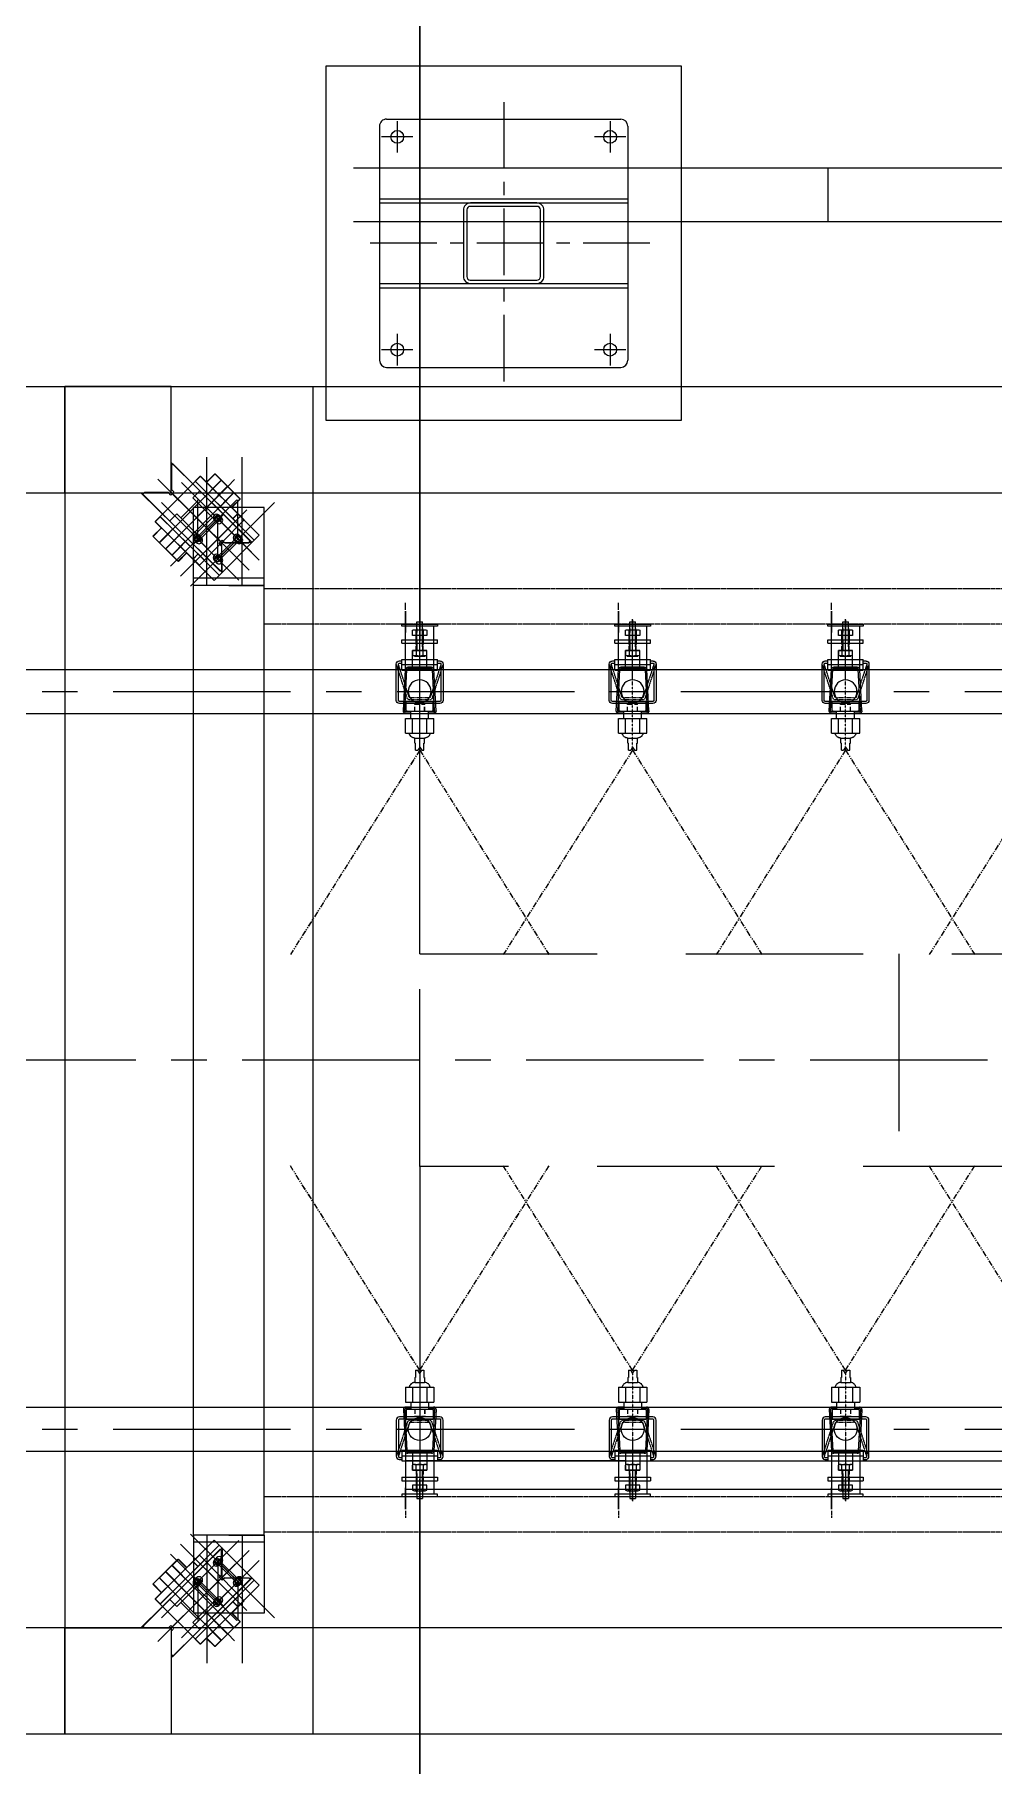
# Model space of a CAD drawing. Header units: inches. Extents: x 702888 to 852715, y 9845 to 271320.
# Drawn here: x 728286 to 729637, y 251330 to 253770 of the extents above; entities that cross this region are included whole.
import ezdxf

# ---------------------------------------------------------------- set-up
doc = ezdxf.new("R2010")
doc.units = ezdxf.units.IN
doc.header["$MEASUREMENT"] = 0
for name, pattern in [('CENTER', [2, 1.25, -0.25, 0.25, -0.25]), ('CENTER2', [1.125, 0.75, -0.125, 0.125, -0.125]), ('CENTERX2', [4, 2.5, -0.5, 0.5, -0.5]), ('DASHED2', [0.375, 0.25, -0.125]), ('DASHEDX2', [1.5, 1, -0.5]), ('HIDDEN', [9.525, 6.35, -3.175]), ('HIDDEN2', [0.1875, 0.125, -0.0625]), ('PHANTOM', [2.5, 1.25, -0.25, 0.25, -0.25, 0.25, -0.25]), ('PHANTOM2', [31.75, 15.875, -3.175, 3.175, -3.175, 3.175, -3.175])]:
    doc.linetypes.add(name, pattern=pattern)
doc.layers.get('0').update_dxf_attribs({"lineweight": 5})
for name, color, linetype in [('6nb', 230, 'Continuous'), ('Nozzle', 7, 'Continuous'), ('p5', 2, 'Continuous'), ('Riser Support', 7, 'Continuous'), ('stru pipe', 120, 'Continuous')]:
    doc.layers.add(name, color=color, linetype=linetype)
doc.layers.add('chain', color=2, linetype='Continuous', lineweight=5)
doc.layers.add('cl', color=6, linetype='CENTER', lineweight=5)

# ---------------------------------------------------------------- blocks, each defined once
blk = doc.blocks.new('A$C67DF10EB')
blk.add_lwpolyline([(-44.2, -101), (-44.2, 399), (455.8, 399), (455.8, -101)], close=True)
at = {"layer": 'cl', "color": 1, "linetype": 'CENTER', "ltscale": 75}
for p, q in [((205.8, -50), (205.8, 347.9)), ((0, 149), (411.7, 149))]:
    blk.add_line(p, q, dxfattribs=at)
at = {"layer": 'cl', "color": 1, "linetype": 'CENTER', "ltscale": 100}
for p, q in [((55.8, 276.8), (55.8, 321.1)), ((355.8, 276.8), (355.8, 321.1)), ((33.7, 299), (78, 299)), ((333.7, 299), (378, 299)), ((55.8, -23.2), (55.8, 21.1)), ((355.8, -23.2), (355.8, 21.1)), ((33.7, -1), (78, -1)), ((333.7, -1), (378, -1))]:
    blk.add_line(p, q, dxfattribs=at)
at = {"layer": 'p5', "linetype": 'Continuous'}
for p, q in [((370.8, 324), (40.8, 324)), ((30.8, -16), (30.8, 314)), ((380.8, -16), (380.8, 314)), ((380.8, 211.7), (30.8, 211.7)), ((380.8, 205.7), (30.8, 205.7)), ((380.8, 92.2), (30.8, 92.2)), ((380.8, 86.2), (30.8, 86.2)), ((370.8, -26), (40.8, -26))]:
    blk.add_line(p, q, dxfattribs=at)
for points in [[(262.6, 102.2), (262.6, 195.7, 0.414214), (252.6, 205.7), (159.1, 205.7, 0.414214), (149.1, 195.7), (149.1, 102.2, 0.414214), (159.1, 92.2), (252.6, 92.2, 0.414214)], [(257.8, 102), (257.8, 195.9, 0.414214), (252.8, 200.9), (158.9, 200.9, 0.414214), (153.9, 195.9), (153.9, 102, 0.414214), (158.9, 97), (252.8, 97, 0.414214)]]:
    blk.add_lwpolyline(points, format="xyb", close=True, dxfattribs=at)
for centre in [(55.8, 299), (355.8, 299), (55.8, -1), (355.8, -1)]:
    blk.add_circle(centre, 9, dxfattribs=at)
for centre, start, end in [((40.8, 314), 90, 180), ((370.8, 314), 0, 90), ((40.8, -16), 180, 270), ((370.8, -16), 270, 0)]:
    blk.add_arc(centre, 10, start, end, dxfattribs=at)
blk = doc.blocks.new('A$C4D81176E')
at = {"layer": 'Nozzle', "color": 2, "linetype": 'PHANTOM2', "ltscale": 0.5}
for q in [(361.3, 4.7), (361.3, -359.7)]:
    blk.add_line((73, -177.5), q, dxfattribs=at)
at = {"layer": 'Nozzle', "color": 2}
for p, q in [((-43.9, -160.2), (-44, -160.6)), ((-44, -160.6), (-44, -161)), ((-44, -194), (-44, -161)), ((-43.8, -159.8), (-43.9, -160.2)), ((-43.6, -159.4), (-43.8, -159.8)), ((-43.4, -159), (-43.6, -159.4)), ((-43.1, -158.7), (-43.4, -159)), ((-42.8, -158.4), (-43.1, -158.7)), ((-42.5, -158.1), (-42.8, -158.4)), ((-42.1, -157.9), (-42.5, -158.1)), ((-41.8, -157.7), (-42.1, -157.9)), ((-41.9, -160.5), (-42, -160.7)), ((-42, -160.7), (-42, -161)), ((-42, -194), (-42, -161)), ((-41.8, -160.3), (-41.9, -160.5)), ((-41.3, -157.6), (-41.8, -157.7)), ((-41.6, -160), (-41.8, -160.3)), ((-41.5, -159.9), (-41.6, -160)), ((-41.2, -159.7), (-41.5, -159.9)), ((-40.9, -157.5), (-41.3, -157.6)), ((-41, -159.6), (-41.2, -159.7)), ((-40.8, -159.5), (-41, -159.6)), ((-40.5, -157.5), (-40.9, -157.5)), ((-40.5, -159.5), (-40.8, -159.5)), ((17.7, -154.5), (-40.5, -157.5)), ((17.7, -156.5), (-40.5, -159.5)), ((-26.3, -156.8), (-26.3, -158.8)), ((4.2, -158.5), (4.2, -196.5)), ((16.7, -158.5), (4.2, -158.5)), ((16.9, -158.5), (16.7, -158.5)), ((17.2, -158.6), (16.9, -158.5)), ((17.4, -158.7), (17.2, -158.6)), ((17.6, -158.8), (17.4, -158.7)), ((17.8, -159), (17.6, -158.8)), ((18.1, -154.5), (17.7, -154.5)), ((17.9, -156.5), (17.7, -156.5)), ((18, -159.2), (17.8, -159)), ((18.2, -156.6), (17.9, -156.5)), ((18.1, -159.5), (18, -159.2)), ((18.5, -154.6), (18.1, -154.5)), ((18.2, -159.7), (18.1, -159.5)), ((18.4, -156.7), (18.2, -156.6)), ((18.2, -160), (18.2, -159.7)), ((18.2, -160), (18.2, -195)), ((28.2, -165), (18.2, -165)), ((18.6, -156.9), (18.4, -156.7)), ((18.9, -154.7), (18.5, -154.6)), ((18.8, -157), (18.6, -156.9)), ((18.9, -157.3), (18.8, -157)), ((19.3, -154.9), (18.9, -154.7)), ((19.1, -157.5), (18.9, -157.3)), ((19.2, -157.7), (19.1, -157.5)), ((19.2, -158), (19.2, -157.7)), ((19.2, -165), (19.2, -158)), ((19.7, -155.1), (19.3, -154.9)), ((20, -155.4), (19.7, -155.1)), ((20.3, -155.7), (20, -155.4)), ((20.5, -156), (20.3, -155.7)), ((20.8, -156.4), (20.5, -156)), ((20.9, -156.8), (20.8, -156.4)), ((21.1, -157.2), (20.9, -156.8)), ((21.2, -157.6), (21.1, -157.2)), ((21.2, -158), (21.2, -157.6)), ((21.2, -165), (21.2, -158)), ((49, -157.5), (28.2, -157.5)), ((28.2, -157.5), (28.2, -197.5)), ((49, -167.5), (28.2, -167.5)), ((49, -157.5), (49, -197.5)), ((49.6, -162.9), (49, -162.7)), ((50.3, -163), (49.6, -162.9)), ((50.9, -163.3), (50.3, -163)), ((51.5, -163.6), (50.9, -163.3)), ((52.1, -164), (51.5, -163.6)), ((52.6, -164.3), (52.1, -164)), ((53.2, -164.8), (52.6, -164.3)), ((53.7, -165.2), (53.2, -164.8)), ((54.1, -165.8), (53.7, -165.2)), ((54.5, -166.3), (54.1, -165.8)), ((54.9, -166.9), (54.5, -166.3)), ((55.2, -167.5), (54.9, -166.9)), ((55.5, -168.1), (55.2, -167.5)), ((55.6, -168.7), (55.5, -168.1)), ((55.8, -169.4), (55.6, -168.7)), ((56, -170.1), (55.8, -169.4)), ((56, -170.8), (56, -170.1)), ((56, -170.8), (56, -184.3)), ((63, -170.8), (56, -170.8)), ((63, -170.8), (63, -171.7)), ((-44, -194), (-44, -194.4)), ((-44, -194.4), (-43.9, -194.9)), ((-43.9, -194.9), (-43.8, -195.3)), ((-42, -194), (-42, -194.3)), ((-42, -194.3), (-41.9, -194.5)), ((-41.9, -194.5), (-41.8, -194.8)), ((-41.8, -194.8), (-41.6, -195)), ((-41.6, -195), (-41.5, -195.2)), ((-41.5, -195.2), (-41.2, -195.3)), ((28.2, -190), (18.2, -190)), ((18.2, -195.3), (18.2, -195)), ((18.2, -195.3), (18.2, -195)), ((19.2, -190), (19.2, -197)), ((21.2, -190), (21.2, -197)), ((49, -187.5), (28.2, -187.5)), ((49, -192.3), (49.6, -192.2)), ((49.6, -192.2), (50.3, -192)), ((50.3, -192), (50.9, -191.7)), ((50.9, -191.7), (51.5, -191.4)), ((51.5, -191.4), (52.1, -191.1)), ((52.1, -191.1), (52.6, -190.7)), ((52.6, -190.7), (53.2, -190.3)), ((53.2, -190.3), (53.7, -189.8)), ((53.7, -189.8), (54.1, -189.3)), ((54.1, -189.3), (54.5, -188.7)), ((54.5, -188.7), (54.9, -188.2)), ((54.9, -188.2), (55.2, -187.6)), ((55.2, -187.6), (55.4, -187)), ((55.4, -187), (55.6, -186.3)), ((55.6, -186.3), (55.8, -185.7)), ((55.8, -185.7), (55.9, -185)), ((55.9, -185), (56, -184.3)), ((63, -184.4), (56, -184.3)), ((73, -171.7), (63, -171.7)), ((73, -183.5), (63, -183.4)), ((63, -183.4), (63, -184.4)), ((68.7, -177.5), (73, -174.8)), ((68.7, -177.5), (73, -180.3)), ((73, -171.7), (73, -174.8)), ((73, -180.3), (73, -183.5)), ((-43.8, -195.3), (-43.6, -195.7)), ((-43.6, -195.7), (-43.4, -196)), ((-43.4, -196), (-43.1, -196.3)), ((-43.1, -196.3), (-42.8, -196.6)), ((-42.8, -196.6), (-42.5, -196.9)), ((-42.5, -196.9), (-42.1, -197.1)), ((-42.1, -197.1), (-41.8, -197.3)), ((-41.8, -197.3), (-41.3, -197.4)), ((-41.3, -197.4), (-40.9, -197.5)), ((-41.2, -195.3), (-41, -195.5)), ((-41, -195.5), (-40.8, -195.5)), ((-40.9, -197.5), (-40.5, -197.5)), ((-40.8, -195.5), (-40.5, -195.5)), ((17.7, -198.5), (-40.5, -195.5)), ((17.7, -200.5), (-40.5, -197.5)), ((-26.3, -196.2), (-26.3, -198.3)), ((16.7, -196.5), (4.2, -196.5)), ((16.7, -196.5), (16.9, -196.5)), ((16.7, -196.5), (16.9, -196.5)), ((16.9, -196.5), (17.2, -196.4)), ((16.9, -196.5), (17.2, -196.4)), ((17.2, -196.4), (17.4, -196.3)), ((17.2, -196.4), (17.4, -196.3)), ((17.4, -196.3), (17.6, -196.2)), ((17.4, -196.3), (17.6, -196.2)), ((17.6, -196.2), (17.8, -196)), ((17.6, -196.2), (17.8, -196)), ((17.7, -198.5), (17.9, -198.5)), ((17.7, -200.5), (18.1, -200.5)), ((17.8, -196), (18, -195.8)), ((17.8, -196), (18, -195.8)), ((17.9, -198.5), (18.2, -198.5)), ((18, -195.8), (18.1, -195.5)), ((18, -195.8), (18.1, -195.5)), ((18.1, -195.5), (18.2, -195.3)), ((18.1, -195.5), (18.2, -195.3)), ((18.1, -200.5), (18.5, -200.4)), ((18.2, -198.5), (18.4, -198.3)), ((18.4, -198.3), (18.6, -198.2)), ((18.5, -200.4), (18.9, -200.3)), ((18.6, -198.2), (18.8, -198)), ((18.8, -198), (18.9, -197.8)), ((18.9, -197.8), (19.1, -197.5)), ((18.9, -200.3), (19.3, -200.1)), ((19.1, -197.5), (19.2, -197.3)), ((19.2, -197.3), (19.2, -197)), ((19.3, -200.1), (19.7, -199.9)), ((19.7, -199.9), (20, -199.6)), ((20, -199.6), (20.3, -199.3)), ((20.3, -199.3), (20.5, -199)), ((20.5, -199), (20.8, -198.7)), ((20.8, -198.7), (20.9, -198.3)), ((20.9, -198.3), (21.1, -197.9)), ((21.1, -197.9), (21.2, -197.4)), ((21.2, -197.4), (21.2, -197)), ((49, -197.5), (28.2, -197.5))]:
    blk.add_line(p, q, dxfattribs=at)
at = {"layer": 'Nozzle', "color": 8, "linetype": 'HIDDEN'}
for p, q in [((8.2, -170.5), (8.2, -184.5)), ((18.2, -170.5), (8.2, -170.5)), ((18.2, -184.5), (8.2, -184.5))]:
    blk.add_line(p, q, dxfattribs=at)
at = {"layer": 'Nozzle', "color": 1, "linetype": 'CENTER2', "ltscale": 0.25}
blk.add_line((73, -177.5), (-46.9, -177.5), dxfattribs=at)
blk = doc.blocks.new('*U64')
at = {"layer": 'chain', "color": 7, "linetype": 'Continuous'}
blk.add_line((-20, -152.9, 0), (-20, -215, 0), dxfattribs=at)
at = {"layer": 'chain', "color": 5, "linetype": 'DASHEDX2'}
blk.add_line((-20, -238.1, 0), (-20, -248.1, 0), dxfattribs=at)
at = {"layer": 'chain', "color": 7, "linetype": 'Continuous'}
blk.add_circle((0, -123, 0), 16.1, dxfattribs=at)
at = {"layer": 'Riser Support', "color": 1, "linetype": 'CENTER2'}
blk.add_line((0, -139.1, 0), (0, -224.7, 0), dxfattribs=at)
at = {"layer": 'Riser Support', "color": 11}
for p, q in [((-25, -152.9, 0), (-25, -167.9, 0)), ((-25, -152.9, 0), (25, -152.9, 0)), ((-25, -160.9, 0), (25, -160.9, 0)), ((-25, -167.9, 0), (25, -167.9, 0)), ((-20, -167.9, 0), (-20, -190.9, 0)), ((-10, -152.9, 0), (-10, -180.9, 0)), ((10, -152.9, 0), (10, -180.9, 0)), ((20, -167.9, 0), (20, -190.9, 0)), ((25, -152.9, 0), (25, -167.9, 0)), ((-25, -190.9, 0), (-25, -195.9, 0)), ((-25, -190.9, 0), (25, -190.9, 0)), ((-10, -180.9, 0), (-10, -173.7, 0)), ((-10, -180.9, 0), (10, -180.9, 0)), ((10, -180.9, 0), (-10, -180.9, 0)), ((-7.5, -172.9, 0), (7.5, -172.9, 0)), ((-5, -180.9, 0), (-5, -173.7, 0)), ((-5, -189, 0), (-5, -209.2, 0)), ((-4, -195.9, 0), (-4, -180.9, 0)), ((-4, -185.9, 0), (-4, -220.9, 0)), ((4, -195.9, 0), (4, -180.9, 0)), ((4, -185.9, 0), (4, -220.9, 0)), ((5, -173.7, 0), (5, -180.9, 0)), ((5, -209.2, 0), (5, -189, 0)), ((10, -173.7, 0), (10, -180.9, 0)), ((25, -190.9, 0), (25, -195.9, 0)), ((-25, -195.9, 0), (25, -195.9, 0)), ((-10, -201.9, 0), (-10, -209.2, 0)), ((10, -201.9, 0), (-10, -201.9, 0)), ((-7.5, -209.9, 0), (7.5, -209.9, 0)), ((10, -209.2, 0), (10, -201.9, 0)), ((-4, -220.9, 0), (4, -220.9, 0))]:
    blk.add_line(p, q, dxfattribs=at)
at = {"layer": 'Riser Support'}
for p, q in [((20, -152.9, 0), (20, -215, 0)), ((-20, -195.9, 0), (-20, -235.9, 0)), ((-20, -195.9, 0), (20, -195.9, 0)), ((-20, -235.9, 0), (-20, -205.9, 0)), ((-4, -211.9, 0), (-4, -205.9, 0)), ((4, -211.9, 0), (4, -205.9, 0))]:
    blk.add_line(p, q, dxfattribs=at)
at = {"layer": 'Riser Support', "color": 11, "linetype": 'HIDDEN'}
for p, q in [((-5, -180.9, 0), (-5, -195.9, 0)), ((5, -180.9, 0), (5, -195.9, 0))]:
    blk.add_line(p, q, dxfattribs=at)
at = {"layer": 'Riser Support', "color": 1, "linetype": 'CENTER2', "ltscale": 200}
blk.add_line((0, -223.9, 0), (0, -193.9, 0), dxfattribs=at)
at = {"layer": 'Riser Support', "elevation": 0}
for points in [[(25, -165.9), (28.5, -165.9, 0.414214), (33, -161.4), (33, -110.4, 0.414214), (28.5, -105.9), (-28.5, -105.9, 0.414214), (-33, -110.4), (-33, -161.4, 0.414214), (-28.5, -165.9), (-25, -165.9)], [(25, -162.9), (28.5, -162.9, 0.414214), (30, -161.4), (30, -110.4, 0.414214), (28.5, -108.9), (-28.5, -108.9, 0.414214), (-30, -110.4), (-30, -161.4, 0.414214), (-28.5, -162.9), (-25, -162.9)]]:
    blk.add_lwpolyline(points, format="xyb", dxfattribs=at)
at = {"layer": 'Riser Support', "linetype": 'HIDDEN2', "ltscale": 0.75, "elevation": 0}
for points in [[(25, -165.9), (28.5, -165.9, 0.414214), (33, -161.4), (18, -115.4, 0.414214), (13.5, -110.9), (-13.5, -110.9, 0.414214), (-18, -115.4), (-33, -161.4, 0.414214), (-28.5, -165.9), (-25, -165.9)], [(25, -162.9), (28.5, -162.9, 0.414214), (30, -161.4), (15, -115.4, 0.414214), (13.5, -113.9), (-13.5, -113.9, 0.414214), (-15, -115.4), (-30, -161.4, 0.414214), (-28.5, -162.9), (-25, -162.9)]]:
    blk.add_lwpolyline(points, format="xyb", dxfattribs=at)
at = {"layer": 'Riser Support', "elevation": 0}
blk.add_lwpolyline([(25, -215), (-25, -215), (-25, -218), (25, -218), (25, -215)], dxfattribs=at)
at = {"layer": 'Riser Support', "color": 11}
for centre, radius, start, end in [((-7.5, -177.4, 0), 4.44, 55.6903, 124.3097), ((0, -189.5, 0), 16.6, 72.4519, 107.5481), ((7.5, -177.4, 0), 4.44, 55.6903, 124.3097), ((-7.5, -205.5, 0), 4.44, 235.6903, 304.3097), ((0, -193.4, 0), 16.6, 252.4519, 287.5481), ((7.5, -205.5, 0), 4.44, 235.6903, 304.3097)]:
    blk.add_arc(centre, radius, start, end, dxfattribs=at)
at = {"color": 0, "linetype": 'ByBlock', "lineweight": -2, "extrusion": (0, 0, -1), "xscale": -1, "zscale": -1, "rotation": 270}
blk.add_blockref('A$C4D81176E', (177.5, -113.2, 0), dxfattribs=at)
blk = doc.blocks.new('*U44')
at = {"layer": 'chain', "color": 0, "linetype": 'ByBlock', "lineweight": -2, "transparency": 16777216}
for p in [(0, 0), (300, 0), (600, 0)]:
    blk.add_blockref('*U64', p, dxfattribs=at)
blk = doc.blocks.new('*U76')
at = {"layer": 'chain', "color": 7, "linetype": 'Continuous'}
blk.add_line((-20, -152.9, 0), (-20, -215, 0), dxfattribs=at)
at = {"layer": 'chain', "color": 5, "linetype": 'DASHEDX2'}
blk.add_line((-20, -238.1, 0), (-20, -248.1, 0), dxfattribs=at)
at = {"layer": 'chain', "color": 7, "linetype": 'Continuous'}
blk.add_circle((0, -123, 0), 16.1, dxfattribs=at)
at = {"layer": 'Riser Support', "color": 1, "linetype": 'CENTER2'}
blk.add_line((0, -139.1, 0), (0, -224.7, 0), dxfattribs=at)
at = {"layer": 'Riser Support', "color": 11}
for p, q in [((-25, -152.9, 0), (-25, -167.9, 0)), ((-25, -152.9, 0), (25, -152.9, 0)), ((-25, -160.9, 0), (25, -160.9, 0)), ((-25, -167.9, 0), (25, -167.9, 0)), ((-20, -167.9, 0), (-20, -190.9, 0)), ((-10, -152.9, 0), (-10, -180.9, 0)), ((10, -152.9, 0), (10, -180.9, 0)), ((20, -167.9, 0), (20, -190.9, 0)), ((25, -152.9, 0), (25, -167.9, 0)), ((-25, -190.9, 0), (-25, -195.9, 0)), ((-25, -190.9, 0), (25, -190.9, 0)), ((-10, -180.9, 0), (-10, -173.7, 0)), ((-10, -180.9, 0), (10, -180.9, 0)), ((10, -180.9, 0), (-10, -180.9, 0)), ((-7.5, -172.9, 0), (7.5, -172.9, 0)), ((-5, -180.9, 0), (-5, -173.7, 0)), ((-5, -189, 0), (-5, -209.2, 0)), ((-4, -195.9, 0), (-4, -180.9, 0)), ((-4, -185.9, 0), (-4, -220.9, 0)), ((4, -195.9, 0), (4, -180.9, 0)), ((4, -185.9, 0), (4, -220.9, 0)), ((5, -173.7, 0), (5, -180.9, 0)), ((5, -209.2, 0), (5, -189, 0)), ((10, -173.7, 0), (10, -180.9, 0)), ((25, -190.9, 0), (25, -195.9, 0)), ((-25, -195.9, 0), (25, -195.9, 0)), ((-10, -201.9, 0), (-10, -209.2, 0)), ((10, -201.9, 0), (-10, -201.9, 0)), ((-7.5, -209.9, 0), (7.5, -209.9, 0)), ((10, -209.2, 0), (10, -201.9, 0)), ((-4, -220.9, 0), (4, -220.9, 0))]:
    blk.add_line(p, q, dxfattribs=at)
at = {"layer": 'Riser Support'}
for p, q in [((20, -152.9, 0), (20, -215, 0)), ((-20, -195.9, 0), (-20, -235.9, 0)), ((-20, -195.9, 0), (20, -195.9, 0)), ((-20, -235.9, 0), (-20, -205.9, 0)), ((-4, -211.9, 0), (-4, -205.9, 0)), ((4, -211.9, 0), (4, -205.9, 0))]:
    blk.add_line(p, q, dxfattribs=at)
at = {"layer": 'Riser Support', "color": 11, "linetype": 'HIDDEN'}
for p, q in [((-5, -180.9, 0), (-5, -195.9, 0)), ((5, -180.9, 0), (5, -195.9, 0))]:
    blk.add_line(p, q, dxfattribs=at)
at = {"layer": 'Riser Support', "color": 1, "linetype": 'CENTER2', "ltscale": 200}
blk.add_line((0, -223.9, 0), (0, -193.9, 0), dxfattribs=at)
at = {"layer": 'Riser Support', "elevation": 0}
for points in [[(25, -165.9), (28.5, -165.9, 0.414214), (33, -161.4), (33, -110.4, 0.414214), (28.5, -105.9), (-28.5, -105.9, 0.414214), (-33, -110.4), (-33, -161.4, 0.414214), (-28.5, -165.9), (-25, -165.9)], [(25, -162.9), (28.5, -162.9, 0.414214), (30, -161.4), (30, -110.4, 0.414214), (28.5, -108.9), (-28.5, -108.9, 0.414214), (-30, -110.4), (-30, -161.4, 0.414214), (-28.5, -162.9), (-25, -162.9)]]:
    blk.add_lwpolyline(points, format="xyb", dxfattribs=at)
at = {"layer": 'Riser Support', "linetype": 'HIDDEN2', "ltscale": 0.75, "elevation": 0}
for points in [[(25, -165.9), (28.5, -165.9, 0.414214), (33, -161.4), (18, -115.4, 0.414214), (13.5, -110.9), (-13.5, -110.9, 0.414214), (-18, -115.4), (-33, -161.4, 0.414214), (-28.5, -165.9), (-25, -165.9)], [(25, -162.9), (28.5, -162.9, 0.414214), (30, -161.4), (15, -115.4, 0.414214), (13.5, -113.9), (-13.5, -113.9, 0.414214), (-15, -115.4), (-30, -161.4, 0.414214), (-28.5, -162.9), (-25, -162.9)]]:
    blk.add_lwpolyline(points, format="xyb", dxfattribs=at)
at = {"layer": 'Riser Support', "elevation": 0}
blk.add_lwpolyline([(25, -215), (-25, -215), (-25, -218), (25, -218), (25, -215)], dxfattribs=at)
at = {"layer": 'Riser Support', "color": 11}
for centre, radius, start, end in [((-7.5, -177.4, 0), 4.44, 55.6903, 124.3097), ((0, -189.5, 0), 16.6, 72.4519, 107.5481), ((7.5, -177.4, 0), 4.44, 55.6903, 124.3097), ((-7.5, -205.5, 0), 4.44, 235.6903, 304.3097), ((0, -193.4, 0), 16.6, 252.4519, 287.5481), ((7.5, -205.5, 0), 4.44, 235.6903, 304.3097)]:
    blk.add_arc(centre, radius, start, end, dxfattribs=at)
at = {"color": 0, "linetype": 'ByBlock', "lineweight": -2, "extrusion": (0, 0, -1), "xscale": -1, "zscale": -1, "rotation": 270}
blk.add_blockref('A$C4D81176E', (177.5, -113.2, 0), dxfattribs=at)
blk = doc.blocks.new('*U48')
at = {"layer": 'chain', "color": 0, "linetype": 'ByBlock', "lineweight": -2, "transparency": 16777216}
for p in [(0, 0), (300, 0), (600, 0), (900, 0)]:
    blk.add_blockref('*U76', p, dxfattribs=at)
blk = doc.blocks.new('*U51')
at = {"layer": 'chain', "color": 7, "linetype": 'Continuous'}
blk.add_line((-20, -152.9, 0), (-20, -215, 0), dxfattribs=at)
at = {"layer": 'chain', "color": 5, "linetype": 'DASHEDX2'}
blk.add_line((-20, -238.1, 0), (-20, -248.1, 0), dxfattribs=at)
at = {"layer": 'chain', "color": 7, "linetype": 'Continuous'}
blk.add_circle((0, -123, 0), 16.1, dxfattribs=at)
at = {"layer": 'Riser Support', "color": 1, "linetype": 'CENTER2'}
blk.add_line((0, -139.1, 0), (0, -224.7, 0), dxfattribs=at)
at = {"layer": 'Riser Support', "color": 11}
for p, q in [((-25, -152.9, 0), (-25, -167.9, 0)), ((-25, -152.9, 0), (25, -152.9, 0)), ((-25, -160.9, 0), (25, -160.9, 0)), ((-25, -167.9, 0), (25, -167.9, 0)), ((-20, -167.9, 0), (-20, -190.9, 0)), ((-10, -152.9, 0), (-10, -180.9, 0)), ((10, -152.9, 0), (10, -180.9, 0)), ((20, -167.9, 0), (20, -190.9, 0)), ((25, -152.9, 0), (25, -167.9, 0)), ((-25, -190.9, 0), (-25, -195.9, 0)), ((-25, -190.9, 0), (25, -190.9, 0)), ((-10, -180.9, 0), (-10, -173.7, 0)), ((-10, -180.9, 0), (10, -180.9, 0)), ((10, -180.9, 0), (-10, -180.9, 0)), ((-7.5, -172.9, 0), (7.5, -172.9, 0)), ((-5, -180.9, 0), (-5, -173.7, 0)), ((-5, -189, 0), (-5, -209.2, 0)), ((-4, -195.9, 0), (-4, -180.9, 0)), ((-4, -185.9, 0), (-4, -220.9, 0)), ((4, -195.9, 0), (4, -180.9, 0)), ((4, -185.9, 0), (4, -220.9, 0)), ((5, -173.7, 0), (5, -180.9, 0)), ((5, -209.2, 0), (5, -189, 0)), ((10, -173.7, 0), (10, -180.9, 0)), ((25, -190.9, 0), (25, -195.9, 0)), ((-25, -195.9, 0), (25, -195.9, 0)), ((-10, -201.9, 0), (-10, -209.2, 0)), ((10, -201.9, 0), (-10, -201.9, 0)), ((-7.5, -209.9, 0), (7.5, -209.9, 0)), ((10, -209.2, 0), (10, -201.9, 0)), ((-4, -220.9, 0), (4, -220.9, 0))]:
    blk.add_line(p, q, dxfattribs=at)
at = {"layer": 'Riser Support'}
for p, q in [((20, -152.9, 0), (20, -215, 0)), ((-20, -195.9, 0), (-20, -235.9, 0)), ((-20, -195.9, 0), (20, -195.9, 0)), ((-20, -235.9, 0), (-20, -205.9, 0)), ((-4, -211.9, 0), (-4, -205.9, 0)), ((4, -211.9, 0), (4, -205.9, 0))]:
    blk.add_line(p, q, dxfattribs=at)
at = {"layer": 'Riser Support', "color": 11, "linetype": 'HIDDEN'}
for p, q in [((-5, -180.9, 0), (-5, -195.9, 0)), ((5, -180.9, 0), (5, -195.9, 0))]:
    blk.add_line(p, q, dxfattribs=at)
at = {"layer": 'Riser Support', "color": 1, "linetype": 'CENTER2', "ltscale": 200}
blk.add_line((0, -223.9, 0), (0, -193.9, 0), dxfattribs=at)
at = {"layer": 'Riser Support', "elevation": 0}
for points in [[(25, -165.9), (28.5, -165.9, 0.414214), (33, -161.4), (33, -110.4, 0.414214), (28.5, -105.9), (-28.5, -105.9, 0.414214), (-33, -110.4), (-33, -161.4, 0.414214), (-28.5, -165.9), (-25, -165.9)], [(25, -162.9), (28.5, -162.9, 0.414214), (30, -161.4), (30, -110.4, 0.414214), (28.5, -108.9), (-28.5, -108.9, 0.414214), (-30, -110.4), (-30, -161.4, 0.414214), (-28.5, -162.9), (-25, -162.9)]]:
    blk.add_lwpolyline(points, format="xyb", dxfattribs=at)
at = {"layer": 'Riser Support', "linetype": 'HIDDEN2', "ltscale": 0.75, "elevation": 0}
for points in [[(25, -165.9), (28.5, -165.9, 0.414214), (33, -161.4), (18, -115.4, 0.414214), (13.5, -110.9), (-13.5, -110.9, 0.414214), (-18, -115.4), (-33, -161.4, 0.414214), (-28.5, -165.9), (-25, -165.9)], [(25, -162.9), (28.5, -162.9, 0.414214), (30, -161.4), (15, -115.4, 0.414214), (13.5, -113.9), (-13.5, -113.9, 0.414214), (-15, -115.4), (-30, -161.4, 0.414214), (-28.5, -162.9), (-25, -162.9)]]:
    blk.add_lwpolyline(points, format="xyb", dxfattribs=at)
at = {"layer": 'Riser Support', "elevation": 0}
blk.add_lwpolyline([(25, -215), (-25, -215), (-25, -218), (25, -218), (25, -215)], dxfattribs=at)
at = {"layer": 'Riser Support', "color": 11}
for centre, radius, start, end in [((-7.5, -177.4, 0), 4.44, 55.6903, 124.3097), ((0, -189.5, 0), 16.6, 72.4519, 107.5481), ((7.5, -177.4, 0), 4.44, 55.6903, 124.3097), ((-7.5, -205.5, 0), 4.44, 235.6903, 304.3097), ((0, -193.4, 0), 16.6, 252.4519, 287.5481), ((7.5, -205.5, 0), 4.44, 235.6903, 304.3097)]:
    blk.add_arc(centre, radius, start, end, dxfattribs=at)
at = {"color": 0, "linetype": 'ByBlock', "lineweight": -2, "extrusion": (0, 0, -1), "xscale": -1, "zscale": -1, "rotation": 270}
blk.add_blockref('A$C4D81176E', (177.5, -113.2, 0), dxfattribs=at)
blk = doc.blocks.new('*U62')
at = {"layer": 'chain', "color": 0, "linetype": 'ByBlock', "lineweight": -2, "transparency": 16777216}
for p in [(0, 0), (300, 0), (600, 0)]:
    blk.add_blockref('*U51', p, dxfattribs=at)
blk = doc.blocks.new('*U65')
at = {"layer": 'chain', "color": 7, "linetype": 'Continuous'}
blk.add_line((-20, -152.9, 0), (-20, -215, 0), dxfattribs=at)
at = {"layer": 'chain', "color": 5, "linetype": 'DASHEDX2'}
blk.add_line((-20, -238.1, 0), (-20, -248.1, 0), dxfattribs=at)
at = {"layer": 'chain', "color": 7, "linetype": 'Continuous'}
blk.add_circle((0, -123, 0), 16.1, dxfattribs=at)
at = {"layer": 'Riser Support', "color": 1, "linetype": 'CENTER2'}
blk.add_line((0, -139.1, 0), (0, -224.7, 0), dxfattribs=at)
at = {"layer": 'Riser Support', "color": 11}
for p, q in [((-25, -152.9, 0), (-25, -167.9, 0)), ((-25, -152.9, 0), (25, -152.9, 0)), ((-25, -160.9, 0), (25, -160.9, 0)), ((-25, -167.9, 0), (25, -167.9, 0)), ((-20, -167.9, 0), (-20, -190.9, 0)), ((-10, -152.9, 0), (-10, -180.9, 0)), ((10, -152.9, 0), (10, -180.9, 0)), ((20, -167.9, 0), (20, -190.9, 0)), ((25, -152.9, 0), (25, -167.9, 0)), ((-25, -190.9, 0), (-25, -195.9, 0)), ((-25, -190.9, 0), (25, -190.9, 0)), ((-10, -180.9, 0), (-10, -173.7, 0)), ((-10, -180.9, 0), (10, -180.9, 0)), ((10, -180.9, 0), (-10, -180.9, 0)), ((-7.5, -172.9, 0), (7.5, -172.9, 0)), ((-5, -180.9, 0), (-5, -173.7, 0)), ((-5, -189, 0), (-5, -209.2, 0)), ((-4, -195.9, 0), (-4, -180.9, 0)), ((-4, -185.9, 0), (-4, -220.9, 0)), ((4, -195.9, 0), (4, -180.9, 0)), ((4, -185.9, 0), (4, -220.9, 0)), ((5, -173.7, 0), (5, -180.9, 0)), ((5, -209.2, 0), (5, -189, 0)), ((10, -173.7, 0), (10, -180.9, 0)), ((25, -190.9, 0), (25, -195.9, 0)), ((-25, -195.9, 0), (25, -195.9, 0)), ((-10, -201.9, 0), (-10, -209.2, 0)), ((10, -201.9, 0), (-10, -201.9, 0)), ((-7.5, -209.9, 0), (7.5, -209.9, 0)), ((10, -209.2, 0), (10, -201.9, 0)), ((-4, -220.9, 0), (4, -220.9, 0))]:
    blk.add_line(p, q, dxfattribs=at)
at = {"layer": 'Riser Support'}
for p, q in [((20, -152.9, 0), (20, -215, 0)), ((-20, -195.9, 0), (-20, -235.9, 0)), ((-20, -195.9, 0), (20, -195.9, 0)), ((-20, -235.9, 0), (-20, -205.9, 0)), ((-4, -211.9, 0), (-4, -205.9, 0)), ((4, -211.9, 0), (4, -205.9, 0))]:
    blk.add_line(p, q, dxfattribs=at)
at = {"layer": 'Riser Support', "color": 11, "linetype": 'HIDDEN'}
for p, q in [((-5, -180.9, 0), (-5, -195.9, 0)), ((5, -180.9, 0), (5, -195.9, 0))]:
    blk.add_line(p, q, dxfattribs=at)
at = {"layer": 'Riser Support', "color": 1, "linetype": 'CENTER2', "ltscale": 200}
blk.add_line((0, -223.9, 0), (0, -193.9, 0), dxfattribs=at)
at = {"layer": 'Riser Support', "elevation": 0}
for points in [[(25, -165.9), (28.5, -165.9, 0.414214), (33, -161.4), (33, -110.4, 0.414214), (28.5, -105.9), (-28.5, -105.9, 0.414214), (-33, -110.4), (-33, -161.4, 0.414214), (-28.5, -165.9), (-25, -165.9)], [(25, -162.9), (28.5, -162.9, 0.414214), (30, -161.4), (30, -110.4, 0.414214), (28.5, -108.9), (-28.5, -108.9, 0.414214), (-30, -110.4), (-30, -161.4, 0.414214), (-28.5, -162.9), (-25, -162.9)]]:
    blk.add_lwpolyline(points, format="xyb", dxfattribs=at)
at = {"layer": 'Riser Support', "linetype": 'HIDDEN2', "ltscale": 0.75, "elevation": 0}
for points in [[(25, -165.9), (28.5, -165.9, 0.414214), (33, -161.4), (18, -115.4, 0.414214), (13.5, -110.9), (-13.5, -110.9, 0.414214), (-18, -115.4), (-33, -161.4, 0.414214), (-28.5, -165.9), (-25, -165.9)], [(25, -162.9), (28.5, -162.9, 0.414214), (30, -161.4), (15, -115.4, 0.414214), (13.5, -113.9), (-13.5, -113.9, 0.414214), (-15, -115.4), (-30, -161.4, 0.414214), (-28.5, -162.9), (-25, -162.9)]]:
    blk.add_lwpolyline(points, format="xyb", dxfattribs=at)
at = {"layer": 'Riser Support', "elevation": 0}
blk.add_lwpolyline([(25, -215), (-25, -215), (-25, -218), (25, -218), (25, -215)], dxfattribs=at)
at = {"layer": 'Riser Support', "color": 11}
for centre, radius, start, end in [((-7.5, -177.4, 0), 4.44, 55.6903, 124.3097), ((0, -189.5, 0), 16.6, 72.4519, 107.5481), ((7.5, -177.4, 0), 4.44, 55.6903, 124.3097), ((-7.5, -205.5, 0), 4.44, 235.6903, 304.3097), ((0, -193.4, 0), 16.6, 252.4519, 287.5481), ((7.5, -205.5, 0), 4.44, 235.6903, 304.3097)]:
    blk.add_arc(centre, radius, start, end, dxfattribs=at)
at = {"color": 0, "linetype": 'ByBlock', "lineweight": -2, "extrusion": (0, 0, -1), "xscale": -1, "zscale": -1, "rotation": 270}
blk.add_blockref('A$C4D81176E', (177.5, -113.2, 0), dxfattribs=at)
blk = doc.blocks.new('*U50')
at = {"layer": 'chain', "color": 0, "linetype": 'ByBlock', "lineweight": -2, "transparency": 16777216}
for p in [(0, 0), (300, 0), (600, 0), (900, 0)]:
    blk.add_blockref('*U65', p, dxfattribs=at)
blk = doc.blocks.new('A$C76b9bb42')
at = {"color": 161}
for p, q in [((19270.55, 18636.1232), (17110.3666, 18636.1232)), ((17778.5667, 18636.1232), (17778.5667, 18561.1232)), ((17110.3666, 18561.1232), (19270.55, 18561.1232))]:
    blk.add_line(p, q, dxfattribs=at)
for p, q in [((15028.5667, 18328.6232), (31853.5667, 18328.6232)), ((15178.5667, 18178.6232), (31703.5667, 18178.6232)), ((16703.4794, 18178.6232), (16703.4794, 16578.6232)), ((31703.5667, 16578.6232), (15178.5667, 16578.6232)), ((31853.5667, 16428.6232), (15028.5667, 16428.6232))]:
    blk.add_line(p, q)
at = {"color": 3}
for p, q in [((16853.4794, 18328.6232), (16703.4794, 18328.6232)), ((16703.4794, 18328.6232), (16703.4794, 18178.6232)), ((16853.4794, 18328.6232), (16703.4794, 18328.6232)), ((16703.4794, 18328.6232), (16703.4794, 18178.6232)), ((16853.4794, 18178.6232), (16853.4794, 18328.6232)), ((16853.4794, 18178.6232), (16853.4794, 18328.6232)), ((16853.1372, 18221.0482), (16967.183, 18108.8272)), ((16853.7633, 18217.0932), (16855.8847, 18219.2145)), ((16853.7633, 18217.0932), (16853.7633, 18183.1521)), ((16964.7791, 18110.3201), (16855.8847, 18219.2145)), ((16902.8736, 18193.1766), (16914.7847, 18205.2814)), ((16903.2733, 18193.064), (16915.2816, 18205.0724)), ((16914.7847, 18205.2814), (16950.424, 18170.2123)), ((16915.2816, 18205.0724), (16950.637, 18169.717)), ((16703.4794, 18178.6232), (16853.4794, 18178.6232)), ((16703.4794, 18178.6232), (16853.4794, 18178.6232)), ((16811.0543, 18178.281), (16925.1001, 18066.06)), ((16815.5796, 18178.9094), (16813.4582, 18176.7881)), ((16849.5207, 18178.9094), (16815.5796, 18178.9094)), ((16943.5659, 18089.1069), (16834.6714, 18198.0013)), ((16836.7232, 18108.1286), (16923.6945, 18196.5141)), ((16845.633, 18099.3614), (16932.6043, 18187.7468)), ((16853.0562, 18175.3739), (16849.5207, 18178.9094)), ((16853.4794, 18178.6232), (16924.758, 18108.485)), ((16853.7633, 18178.9094), (16924.474, 18108.1988)), ((16854.5429, 18090.5941), (16941.5141, 18178.9796)), ((16893.7149, 18181.3843), (16883.8154, 18171.4848)), ((16886.9499, 18194.816), (16893.9637, 18201.9438)), ((16886.9499, 18194.816), (16949.3187, 18133.4451)), ((16887.3634, 18194.8318), (16894.4345, 18201.9029)), ((16887.3634, 18194.8318), (16970.4484, 18111.7468)), ((16893.9637, 18201.9438), (16956.3325, 18140.573)), ((16894.4345, 18201.9029), (16977.5195, 18118.8178)), ((16905.041, 18177.1541), (16924.1205, 18196.2336)), ((16922.7187, 18159.4765), (16941.7981, 18178.5559)), ((16922.3527, 18067.8937), (16813.4582, 18176.7881)), ((16889.4722, 18165.828), (16866.8448, 18143.2005)), ((16917.0494, 18138.2508), (16883.8154, 18171.4848)), ((16913.667, 18168.5016), (16916.7531, 18171.6379)), ((16913.8674, 18168.3028), (16916.9787, 18171.4141)), ((16938.5129, 18158.1075), (16950.424, 18170.2123)), ((16938.6286, 18157.7087), (16950.637, 18169.717)), ((16839.6087, 18129.3995), (16827.6004, 18117.3911)), ((16837.841, 18145.3094), (16830.7699, 18138.2383)), ((16830.7699, 18138.2383), (16913.8549, 18055.1533)), ((16837.8285, 18144.8958), (16830.8147, 18137.7679)), ((16830.8147, 18137.7679), (16893.1834, 18076.3971)), ((16837.8285, 18144.8958), (16900.1973, 18083.5249)), ((16837.841, 18145.3094), (16920.926, 18062.2243)), ((16861.188, 18148.8574), (16851.2885, 18138.9579)), ((16894.422, 18115.6234), (16861.188, 18148.8574)), ((16911.3925, 18143.9077), (16888.7651, 18121.2802)), ((16926.9489, 18148.1503), (16917.0494, 18138.2508)), ((16940.3964, 18141.7988), (16947.4675, 18148.8699)), ((16940.4089, 18142.2124), (16947.4227, 18149.3402)), ((16827.6004, 18117.3911), (16862.9557, 18082.0358)), ((16839.7245, 18129.0007), (16827.8134, 18116.8959)), ((16827.8134, 18116.8959), (16863.4527, 18081.8268)), ((16836.4392, 18108.5523), (16855.5186, 18127.6317)), ((16854.1169, 18090.8746), (16873.1963, 18109.9541)), ((16864.3699, 18118.8054), (16861.2587, 18115.6941)), ((16864.5703, 18118.6066), (16861.4843, 18115.4703)), ((16894.422, 18115.6234), (16884.5225, 18105.7239)), ((16924.474, 18103.9561), (16920.9385, 18107.4917)), ((16924.758, 18108.485), (16967.183, 18108.8272)), ((16925.1001, 18066.06), (16924.758, 18108.485)), ((16928.7167, 18108.1988), (16925.1811, 18111.7343)), ((16928.7167, 18108.1988), (16962.6578, 18108.1988)), ((16962.6578, 18108.1988), (16964.7791, 18110.3201)), ((16874.9641, 18094.0441), (16862.9557, 18082.0358)), ((16875.3638, 18093.9316), (16863.4527, 18081.8268)), ((16890.874, 18092.2764), (16883.8029, 18085.2053)), ((16891.2874, 18092.2922), (16884.2736, 18085.1643)), ((16924.474, 18103.9561), (16924.474, 18070.015)), ((16924.474, 18070.015), (16922.3527, 18067.8937)), ((16811.0543, 16578.9653), (16925.1001, 16691.1863)), ((16830.7699, 16619.008), (16913.8549, 16702.0931)), ((16837.841, 16611.937), (16920.926, 16695.022)), ((16925.1001, 16691.1863), (16924.758, 16648.7613)), ((16922.3527, 16689.3527), (16813.4582, 16580.4582)), ((16827.6004, 16639.8552), (16862.9557, 16675.2105)), ((16827.8134, 16640.3504), (16863.4527, 16675.4195)), ((16830.8147, 16619.4784), (16893.1834, 16680.8493)), ((16943.5659, 16668.1395), (16834.6714, 16559.245)), ((16837.8285, 16612.3505), (16900.1973, 16673.7214)), ((16854.1169, 16666.3717), (16873.1963, 16647.2923)), ((16854.5429, 16666.6522), (16941.5141, 16578.2668)), ((16874.9641, 16663.2022), (16862.9557, 16675.2105)), ((16875.3638, 16663.3147), (16863.4527, 16675.4195)), ((16890.874, 16664.97), (16883.8029, 16672.041)), ((16891.2874, 16664.9542), (16884.2736, 16672.082)), ((16924.474, 16687.2313), (16922.3527, 16689.3527)), ((16924.474, 16653.2902), (16924.474, 16687.2313)), ((16836.4392, 16648.694), (16855.5186, 16629.6146)), ((16836.7232, 16649.1177), (16923.6945, 16560.7322)), ((16845.633, 16657.885), (16932.6043, 16569.4995)), ((16853.1372, 16536.1981), (16967.183, 16648.4192)), ((16853.4794, 16578.6232), (16924.758, 16648.7613)), ((16853.7633, 16578.3369), (16924.474, 16649.0476)), ((16964.7791, 16646.9263), (16855.8847, 16538.0318)), ((16894.422, 16641.623), (16861.188, 16608.3889)), ((16864.3699, 16638.441), (16861.2587, 16641.5523)), ((16864.5703, 16638.6398), (16861.4843, 16641.776)), ((16894.422, 16641.623), (16884.5225, 16651.5225)), ((16887.3634, 16562.4145), (16970.4484, 16645.4996)), ((16924.474, 16653.2902), (16920.9385, 16649.7547)), ((16924.758, 16648.7613), (16967.183, 16648.4192)), ((16928.7167, 16649.0476), (16925.1811, 16645.512)), ((16928.7167, 16649.0476), (16962.6578, 16649.0476)), ((16962.6578, 16649.0476), (16964.7791, 16646.9263)), ((16839.6087, 16627.8468), (16827.6004, 16639.8552)), ((16839.7245, 16628.2457), (16827.8134, 16640.3504)), ((16837.841, 16611.937), (16830.7699, 16619.008)), ((16837.8285, 16612.3505), (16830.8147, 16619.4784)), ((16861.188, 16608.3889), (16851.2885, 16618.2884)), ((16917.0494, 16618.9955), (16883.8154, 16585.7615)), ((16886.9499, 16562.4304), (16949.3187, 16623.8012)), ((16911.3925, 16613.3387), (16888.7651, 16635.9661)), ((16893.9637, 16555.3025), (16956.3325, 16616.6734)), ((16894.4345, 16555.3435), (16977.5195, 16638.4285)), ((16926.9489, 16609.096), (16917.0494, 16618.9955)), ((16889.4722, 16591.4184), (16866.8448, 16614.0458)), ((16922.7187, 16597.7699), (16941.7981, 16578.6905)), ((16938.5129, 16599.1388), (16950.424, 16587.034)), ((16938.6286, 16599.5376), (16950.637, 16587.5293)), ((16940.3964, 16615.4476), (16947.4675, 16608.3765)), ((16940.4089, 16615.034), (16947.4227, 16607.9061)), ((16703.4794, 16428.6232), (16703.4794, 16578.6232)), ((16703.4794, 16428.6232), (16703.4794, 16578.6232)), ((16703.4794, 16428.6232), (16703.4794, 16578.6232)), ((16703.4794, 16578.6232), (16853.4794, 16578.6232)), ((16703.4794, 16428.6232), (16703.4794, 16578.6232)), ((16703.4794, 16578.6232), (16853.4794, 16578.6232)), ((16815.5796, 16578.3369), (16813.4582, 16580.4582)), ((16849.5207, 16578.3369), (16815.5796, 16578.3369)), ((16853.0562, 16581.8724), (16849.5207, 16578.3369)), ((16853.4794, 16578.6232), (16853.4794, 16428.6232)), ((16853.4794, 16578.6232), (16853.4794, 16428.6232)), ((16853.4794, 16578.6232), (16853.4794, 16428.6232)), ((16853.4794, 16578.6232), (16853.4794, 16428.6232)), ((16853.7633, 16540.1531), (16853.7633, 16574.0943)), ((16893.7149, 16575.862), (16883.8154, 16585.7615)), ((16905.041, 16580.0922), (16924.1205, 16561.0128)), ((16913.667, 16588.7447), (16916.7531, 16585.6085)), ((16913.8674, 16588.9435), (16916.9787, 16585.8323)), ((16914.7847, 16551.965), (16950.424, 16587.034)), ((16915.2816, 16552.1739), (16950.637, 16587.5293)), ((16886.9499, 16562.4304), (16893.9637, 16555.3025)), ((16887.3634, 16562.4145), (16894.4345, 16555.3435)), ((16902.8736, 16564.0698), (16914.7847, 16551.965)), ((16903.2733, 16564.1823), (16915.2816, 16552.1739)), ((16853.7633, 16540.1531), (16855.8847, 16538.0318)), ((16853.4794, 16428.6232), (16703.4794, 16428.6232)), ((16853.4794, 16428.6232), (16703.4794, 16428.6232)), ((16853.4794, 16428.6232), (16703.4794, 16428.6232)), ((16853.4794, 16428.6232), (16703.4794, 16428.6232))]:
    blk.add_line(p, q, dxfattribs=at)
at = {"color": 8}
blk.add_line((17053.5667, 16428.6232), (17053.5667, 18328.6232), dxfattribs=at)
at = {"color": 1, "linetype": 'CENTERX2', "ltscale": 100}
for p, q in [((16845.2781, 18099.7135), (16932.9593, 18187.3947)), ((16932.9593, 18187.3947), (16845.2781, 18099.7135)), ((16867.9055, 18193.0516), (16966.3204, 18094.6366)), ((16932.9593, 18187.3947), (16942.7318, 18197.1673)), ((16839.6212, 18164.7673), (16938.0361, 18066.3523)), ((16945.9453, 18168.5609), (16852.4954, 18075.111)), ((16960.0875, 18154.4188), (16866.6375, 18060.9688)), ((16878.254, 18154.4188), (16963.0113, 18069.6614)), ((16998.7202, 18164.7673), (16880.7796, 18046.8267)), ((16890.8864, 18113.5021), (16890.8864, 18168.5609)), ((16892.3961, 18168.5609), (16977.1535, 18083.8036)), ((16947.455, 18113.5021), (16947.455, 18168.5609)), ((16861.188, 18143.2005), (16948.8692, 18055.5193)), ((16885.5831, 18111.7343), (16920.9385, 18147.0896)), ((16887.3509, 18109.9665), (16922.7062, 18145.3219)), ((16889.1187, 18108.1988), (16924.474, 18143.5541)), ((16901.493, 18095.8244), (16936.8484, 18131.1797)), ((16919.1707, 18085.2178), (16919.1707, 18141.7863)), ((16913.8674, 18083.45), (16949.2227, 18118.8054)), ((16915.6352, 18081.6823), (16950.9905, 18117.0376)), ((16917.4029, 18079.9145), (16952.7583, 18115.2698)), ((16371.5667, 17898.6232), (31203.523, 17898.6232)), ((19203.523, 17378.6232), (13263.0473, 17378.6232)), ((16371.5667, 16858.6232), (31203.523, 16858.6232)), ((16839.6212, 16592.479), (16938.0361, 16690.894)), ((16861.188, 16614.0458), (16948.8692, 16701.727)), ((16960.0875, 16602.8275), (16866.6375, 16696.2775)), ((16998.7202, 16592.479), (16880.7796, 16710.4196)), ((16945.9453, 16588.6854), (16852.4954, 16682.1354)), ((16878.254, 16602.8275), (16963.0113, 16687.5849)), ((16892.3961, 16588.6854), (16977.1535, 16673.4428)), ((16913.8674, 16673.7963), (16949.2227, 16638.441)), ((16915.6352, 16675.5641), (16950.9905, 16640.2087)), ((16917.4029, 16677.3318), (16952.7583, 16641.9765)), ((16919.1707, 16672.0285), (16919.1707, 16615.46)), ((16845.2781, 16657.5329), (16932.9593, 16569.8516)), ((16932.9593, 16569.8516), (16845.2781, 16657.5329)), ((16867.9055, 16564.1948), (16966.3204, 16662.6097)), ((16885.5831, 16645.512), (16920.9385, 16610.1567)), ((16887.3509, 16647.2798), (16922.7062, 16611.9245)), ((16889.1187, 16649.0476), (16924.474, 16613.6922)), ((16890.8864, 16643.7443), (16890.8864, 16588.6854)), ((16901.493, 16661.4219), (16936.8484, 16626.0666)), ((16947.455, 16643.7443), (16947.455, 16588.6854)), ((16932.9593, 16569.8516), (16942.7318, 16560.0791))]:
    blk.add_line(p, q, dxfattribs=at)
at = {"color": 1, "linetype": 'DASHED2', "ltscale": 1000}
blk.add_line((17878.5667, 17528.6232), (17878.5667, 17228.6232), dxfattribs=at)
blk.add_line((17878.5667, 17528.6232), (17878.5667, 17228.6232), dxfattribs=at)
blk.add_lwpolyline([(31203.523, 17228.6232), (17203.523, 17228.6232), (17203.523, 17528.6232), (31203.523, 17528.6232)], close=True, dxfattribs=at)
at = {"layer": '6nb'}
for p, q in [((16903.4794, 18048.6232), (16903.4794, 18228.6232)), ((16953.4794, 18048.6232), (16953.4794, 18228.6232)), ((16924.758, 18108.485), (16956.3325, 18140.573)), ((16924.758, 18108.485), (16893.1834, 18076.3971)), ((16903.4794, 16708.6232), (16903.4794, 16528.6232)), ((16953.4794, 16708.6232), (16953.4794, 16528.6232)), ((16924.758, 16648.7613), (16893.1834, 16680.8493)), ((16924.758, 16648.7613), (16956.3325, 16616.6734))]:
    blk.add_line(p, q, dxfattribs=at)
at = {"layer": 'chain', "color": 7, "linetype": 'Continuous'}
for p, q in [((17203.523, 19668.6232), (17203.523, 17995.6131)), ((17203.523, 17528.6232), (17203.523, 19201.6333)), ((16703.4794, 18178.6232), (16703.4794, 18328.6232)), ((16703.4794, 18178.6232), (16703.4794, 18328.6232)), ((17203.523, 17228.6232), (17203.523, 15555.6131)), ((17493.523, 16813.7232), (17183.523, 16813.7232)), ((17183.523, 16813.7232), (31323.523, 16813.7232)), ((17183.523, 16773.7232), (31323.523, 16773.7232)), ((17203.523, 15088.6232), (17203.523, 16761.6333)), ((16703.4794, 16578.6232), (16703.4794, 16428.6232)), ((16703.4794, 16578.6232), (16703.4794, 16428.6232)), ((16703.4794, 16578.6232), (16703.4794, 16428.6232)), ((16703.4794, 16578.6232), (16703.4794, 16428.6232))]:
    blk.add_line(p, q, dxfattribs=at)
at = {"layer": 'chain', "color": 5, "linetype": 'DASHEDX2'}
for p, q in [((16984.5781, 18043.6232), (31422.4679, 18043.6232)), ((16984.5781, 17993.6232), (31422.4679, 17993.6232)), ((16984.5781, 16763.6232), (31422.4679, 16763.6232)), ((16984.5781, 16713.6232), (31422.4679, 16713.6232))]:
    blk.add_line(p, q, dxfattribs=at)
at = {"layer": 'chain', "color": 3}
for p, q in [((16516.9569, 17929.6232), (31422.4679, 17929.6232)), ((16516.9569, 17867.6232), (31422.4679, 17867.6232)), ((16516.9569, 16889.6232), (31368.6328, 16889.6232)), ((16516.9569, 16827.6232), (31368.6328, 16827.6232))]:
    blk.add_line(p, q, dxfattribs=at)
at = {"layer": 'stru pipe'}
for p, q in [((16830.7699, 18138.2383), (16894.4345, 18201.9029)), ((16853.0562, 18175.3739), (16857.2989, 18179.6165)), ((16884.5781, 18048.0094), (16884.5781, 18158.0094)), ((16984.5781, 18158.0094), (16884.5781, 18158.0094)), ((16984.5781, 18048.0094), (16984.5781, 18158.0094)), ((16913.8674, 18140.0186), (16917.4029, 18136.483)), ((16920.9385, 18147.0896), (16924.474, 18143.5541)), ((16885.5831, 18111.7343), (16889.1187, 18108.1988)), ((16892.6542, 18118.8054), (16896.1897, 18115.2698)), ((16913.8549, 18055.1533), (16977.5195, 18118.8178)), ((16920.9385, 18107.4917), (16925.1811, 18111.7343)), ((16942.1517, 18111.7343), (16945.6872, 18108.1988)), ((16949.2227, 18118.8054), (16952.7583, 18115.2698)), ((16913.8674, 18083.45), (16917.4029, 18079.9145)), ((16920.9385, 18090.5211), (16924.474, 18086.9856)), ((16984.5781, 18058.0094), (16884.5781, 18058.0094)), ((16884.5781, 16709.2369), (16884.5781, 18048.0094)), ((16984.5781, 18048.0094), (16884.5781, 18048.0094)), ((16934.5781, 18048.0094), (16984.5781, 18048.0094)), ((16984.5781, 16709.2369), (16984.5781, 18048.0094)), ((16884.5781, 16709.2369), (16884.5781, 16599.2369)), ((16984.5781, 16709.2369), (16884.5781, 16709.2369)), ((16984.5781, 16699.2369), (16884.5781, 16699.2369)), ((16913.8549, 16702.0931), (16977.5195, 16638.4285)), ((16934.5781, 16709.2369), (16984.5781, 16709.2369)), ((16984.5781, 16709.2369), (16984.5781, 16599.2369)), ((16913.8674, 16673.7963), (16917.4029, 16677.3318)), ((16920.9385, 16666.7252), (16924.474, 16670.2608)), ((16885.5831, 16645.512), (16889.1187, 16649.0476)), ((16892.6542, 16638.441), (16896.1897, 16641.9765)), ((16920.9385, 16649.7547), (16925.1811, 16645.512)), ((16942.1517, 16645.512), (16945.6872, 16649.0476)), ((16949.2227, 16638.441), (16952.7583, 16641.9765)), ((16830.7699, 16619.008), (16894.4345, 16555.3435)), ((16913.8674, 16617.2278), (16917.4029, 16620.7633)), ((16984.5781, 16599.2369), (16884.5781, 16599.2369)), ((16920.9385, 16610.1567), (16924.474, 16613.6922)), ((16853.0562, 16581.8724), (16857.2989, 16577.6298))]:
    blk.add_line(p, q, dxfattribs=at)
at = {"layer": 'stru pipe', "linetype": 'PHANTOM'}
for p, q in [((16853.7633, 18183.1521), (16857.2989, 18179.6165)), ((16886.6438, 18123.4016), (16894.422, 18115.6234)), ((16886.6438, 16633.8448), (16894.422, 16641.623)), ((16853.7633, 16574.0943), (16857.2989, 16577.6298))]:
    blk.add_line(p, q, dxfattribs=at)
at = {"layer": 'stru pipe'}
for centre in [(16919.1707, 18141.7863), (16890.8864, 18113.5021), (16947.455, 18113.5021), (16919.1707, 18085.2178), (16919.1707, 16672.0285), (16890.8864, 16643.7443), (16947.455, 16643.7443), (16919.1707, 16615.46)]:
    blk.add_circle(centre, 4, dxfattribs=at)
for centre, start, end in [((16917.4029, 18143.5541), 45, 225), ((16919.1707, 18141.7863), 315, 225), ((16920.9385, 18140.0186), 225, 45), ((16889.1187, 18115.2698), 45, 225), ((16890.8864, 18113.5021), 315, 225), ((16892.6542, 18111.7343), 225, 45), ((16945.6872, 18115.2698), 45, 225), ((16947.455, 18113.5021), 315, 225), ((16949.2227, 18111.7343), 225, 45), ((16917.4029, 18086.9856), 45, 225), ((16919.1707, 18085.2178), 315, 225), ((16920.9385, 18083.45), 225, 45), ((16917.4029, 16670.2608), 135, 315), ((16919.1707, 16672.0285), 135, 45), ((16920.9385, 16673.7963), 315, 135), ((16889.1187, 16641.9765), 135, 315), ((16890.8864, 16643.7443), 135, 45), ((16892.6542, 16645.512), 315, 135), ((16945.6872, 16641.9765), 135, 315), ((16947.455, 16643.7443), 135, 45), ((16949.2227, 16645.512), 315, 135), ((16917.4029, 16613.6922), 135, 315), ((16919.1707, 16615.46), 135, 45), ((16920.9385, 16617.2278), 315, 135)]:
    blk.add_arc(centre, 5, start, end, dxfattribs=at)
at = {"color": 1, "rotation": 180}
blk.add_blockref('A$C67DF10EB', (17527.6536, 18679.3486), dxfattribs=at)
blk.add_blockref('A$C67DF10EB', (17527.6536, 18679.3486), dxfattribs=at)
at = {"color": 0, "linetype": 'ByBlock', "lineweight": -2, "extrusion": (0, 0, -1), "zscale": -1, "rotation": 270}
blk.add_blockref('A$C4D81176E', (-17025.9999, 17888.7628), dxfattribs=at)
at = {"color": 0, "linetype": 'ByBlock', "lineweight": -2, "extrusion": (0, 0, -1), "xscale": -1, "zscale": -1, "rotation": 270}
blk.add_blockref('A$C4D81176E', (-17025.9999, 16868.4835), dxfattribs=at)
at = {"layer": 'chain', "color": 7, "linetype": 'Continuous', "xscale": -1, "rotation": 180}
for name, p in [('*U50', (17203.523, 17775.5754, 0)), ('*U62', (17503.523, 17775.5754, 0))]:
    blk.add_blockref(name, p, dxfattribs=at)
at = {"layer": 'chain', "color": 7, "linetype": 'Continuous'}
for name, p in [('*U48', (17203.523, 16981.671, 0)), ('*U44', (17503.523, 16981.671, 0))]:
    blk.add_blockref(name, p, dxfattribs=at)

msp = doc.modelspace()

# ---------------------------------------------------------------- block references
at = {"layer": 'chain', "color": 1}
msp.add_blockref('A$C76b9bb42', (711625.145, 234945.321), dxfattribs=at)

doc.saveas('drawing.dxf')
